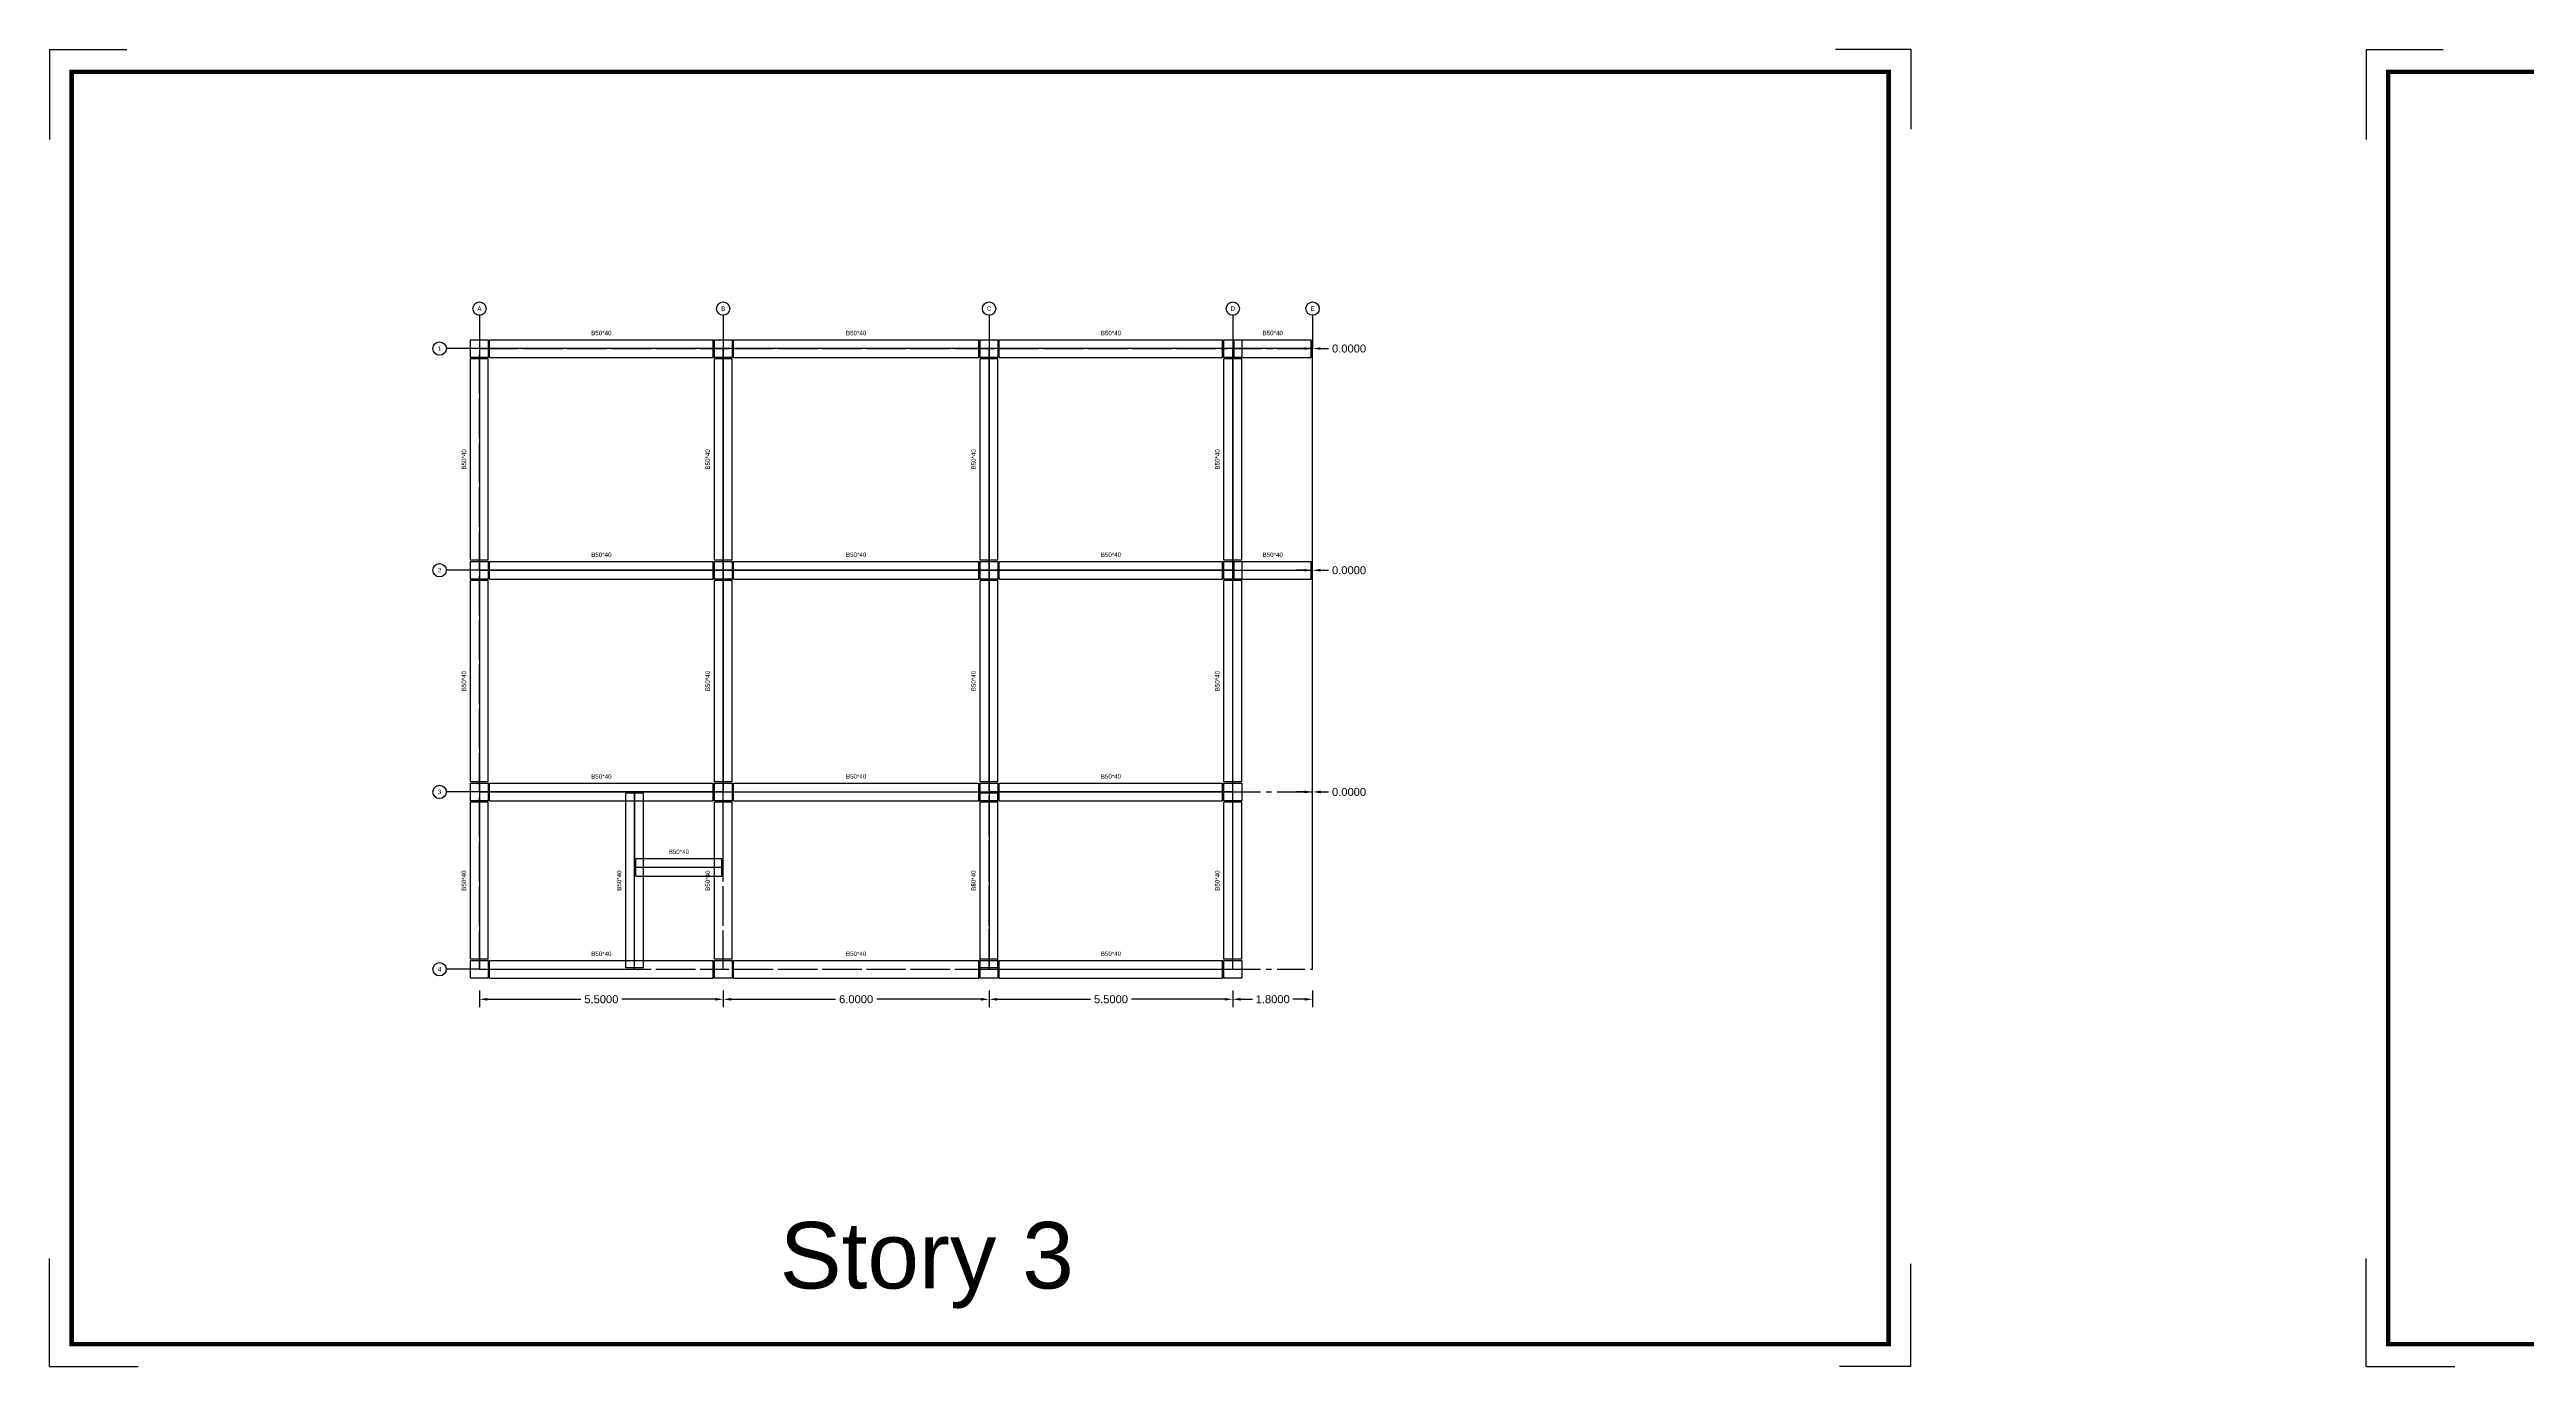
# Model space of a CAD drawing. Header units: inches. Extents: x -1152 to 1352, y 183 to 608.
# Drawn here: x 891.1 to 947, y 238.1 to 267.8 of the extents above; entities that cross this region are included whole.
import ezdxf
from ezdxf.enums import TextEntityAlignment as Align

# ---------------------------------------------------------------- set-up
doc = ezdxf.new("R2010")
doc.units = ezdxf.units.IN
doc.header["$MEASUREMENT"] = 0
doc.linetypes.add('CENTER', pattern=[2, 1.25, -0.25, 0.25, -0.25])
for name, color, linetype in [('BEAM', 5, 'Continuous'), ('CENTERLINES', 7, 'Continuous'), ('COLS', 5, 'Continuous'), ('DIMENSIONS', 4, 'Continuous'), ('GRID', 1, 'Continuous'), ('SLAB', 6, 'Continuous'), ('TEXT', 3, 'Continuous')]:
    doc.layers.add(name, color=color, linetype=linetype)
doc.layers.add('Layer4', color=252, linetype='Continuous', lineweight=25)
doc.styles.get("Standard").update_dxf_attribs({"font": 'arial.ttf'})
doc.dimstyles.get("Standard").update_dxf_attribs({"dimtxt": 0.18, "dimasz": 0.18, "dimexe": 0.18, "dimexo": 0.0625, "dimgap": 0.09, "dimtad": 0, "dimtih": 1, "dimtoh": 1, "dimdec": 4, "dimzin": 0, "dimdsep": 46, "dimtxsty": 'Standard', "dimcen": 0.09, "dimadec": 0, "dimazin": 0, "dimtfac": 1, "dimtdec": 4, "dimtofl": 0, "dimtmove": 0, "dimatfit": 3, "dimfxl": 1, "dimtolj": 1, "dimtzin": 0, "dimarcsym": 0})

# ---------------------------------------------------------------- blocks, each defined once
blk = doc.blocks.new('*D427')
at = {"layer": 'DEFPOINTS', "color": 0, "transparency": 16777216}
for p in [(900.797, 246.601), (906.297, 246.601), (906.297, 246.341)]:
    blk.add_point(p, dxfattribs=at)
at = {"layer": 'DIMENSIONS', "color": 0, "lineweight": -2, "transparency": 16777216}
for p, q in [((900.797, 246.539), (900.797, 246.161)), ((906.297, 246.539), (906.297, 246.161)), ((900.977, 246.341), (903.084, 246.341)), ((906.117, 246.341), (904.01, 246.341))]:
    blk.add_line(p, q, dxfattribs=at)
at = {"layer": 'DIMENSIONS', "color": 0, "transparency": 16777216}
for points in [[(900.977, 246.371), (900.977, 246.311), (900.797, 246.341)], [(906.117, 246.371), (906.117, 246.311), (906.297, 246.341)]]:
    blk.add_solid(points, dxfattribs=at)
at = {"layer": 'DIMENSIONS', "color": 0, "transparency": 16777216, "insert": (903.547, 246.341), "char_height": 0.18, "attachment_point": 5}
blk.add_mtext('\\A1;5.5000', dxfattribs=at)
blk = doc.blocks.new('*D428')
at = {"layer": 'DEFPOINTS', "color": 0, "transparency": 16777216}
for p in [(906.297, 246.601), (912.297, 246.601), (912.297, 246.341)]:
    blk.add_point(p, dxfattribs=at)
at = {"layer": 'DIMENSIONS', "color": 0, "lineweight": -2, "transparency": 16777216}
for p, q in [((906.297, 246.539), (906.297, 246.161)), ((912.297, 246.539), (912.297, 246.161)), ((906.477, 246.341), (908.833, 246.341)), ((912.117, 246.341), (909.761, 246.341))]:
    blk.add_line(p, q, dxfattribs=at)
at = {"layer": 'DIMENSIONS', "color": 0, "transparency": 16777216}
for points in [[(906.477, 246.371), (906.477, 246.311), (906.297, 246.341)], [(912.117, 246.371), (912.117, 246.311), (912.297, 246.341)]]:
    blk.add_solid(points, dxfattribs=at)
at = {"layer": 'DIMENSIONS', "color": 0, "transparency": 16777216, "insert": (909.297, 246.341), "char_height": 0.18, "attachment_point": 5}
blk.add_mtext('\\A1;6.0000', dxfattribs=at)
blk = doc.blocks.new('*D429')
at = {"layer": 'DEFPOINTS', "color": 0, "transparency": 16777216}
for p in [(912.297, 246.601), (917.797, 246.601), (917.797, 246.341)]:
    blk.add_point(p, dxfattribs=at)
at = {"layer": 'DIMENSIONS', "color": 0, "lineweight": -2, "transparency": 16777216}
for p, q in [((912.297, 246.539), (912.297, 246.161)), ((917.797, 246.539), (917.797, 246.161)), ((912.477, 246.341), (914.584, 246.341)), ((917.617, 246.341), (915.51, 246.341))]:
    blk.add_line(p, q, dxfattribs=at)
at = {"layer": 'DIMENSIONS', "color": 0, "transparency": 16777216}
for points in [[(912.477, 246.371), (912.477, 246.311), (912.297, 246.341)], [(917.617, 246.371), (917.617, 246.311), (917.797, 246.341)]]:
    blk.add_solid(points, dxfattribs=at)
at = {"layer": 'DIMENSIONS', "color": 0, "transparency": 16777216, "insert": (915.047, 246.341), "char_height": 0.18, "attachment_point": 5}
blk.add_mtext('\\A1;5.5000', dxfattribs=at)
blk = doc.blocks.new('*D430')
at = {"layer": 'DEFPOINTS', "color": 0, "transparency": 16777216}
for p in [(917.797, 246.601), (919.597, 246.601), (919.597, 246.341)]:
    blk.add_point(p, dxfattribs=at)
at = {"layer": 'DIMENSIONS', "color": 0, "lineweight": -2, "transparency": 16777216}
for p, q in [((917.797, 246.539), (917.797, 246.161)), ((919.597, 246.539), (919.597, 246.161)), ((917.977, 246.341), (918.242, 246.341)), ((919.417, 246.341), (919.152, 246.341))]:
    blk.add_line(p, q, dxfattribs=at)
at = {"layer": 'DIMENSIONS', "color": 0, "transparency": 16777216}
for points in [[(917.977, 246.371), (917.977, 246.311), (917.797, 246.341)], [(919.417, 246.371), (919.417, 246.311), (919.597, 246.341)]]:
    blk.add_solid(points, dxfattribs=at)
at = {"layer": 'DIMENSIONS', "color": 0, "transparency": 16777216, "insert": (918.697, 246.341), "char_height": 0.18, "attachment_point": 5}
blk.add_mtext('\\A1;1.8000', dxfattribs=at)
blk = doc.blocks.new('*D431')
at = {"layer": 'DEFPOINTS', "color": 0, "transparency": 16777216}
for p in [(919.597, 251.017), (919.597, 251.017), (919.597, 247.017)]:
    blk.add_point(p, dxfattribs=at)
at = {"layer": 'DIMENSIONS', "color": 0, "lineweight": -2, "transparency": 16777216}
for p, q in [((919.417, 251.017), (919.237, 251.017)), ((919.597, 247.08), (919.597, 251.197)), ((919.597, 251.08), (919.597, 251.197)), ((919.777, 251.017), (919.957, 251.017))]:
    blk.add_line(p, q, dxfattribs=at)
at = {"layer": 'DIMENSIONS', "color": 0, "transparency": 16777216}
for points in [[(919.417, 251.047), (919.417, 250.987), (919.597, 251.017)], [(919.777, 251.047), (919.777, 250.987), (919.597, 251.017)]]:
    blk.add_solid(points, dxfattribs=at)
at = {"layer": 'DIMENSIONS', "color": 0, "transparency": 16777216, "insert": (920.42, 251.017), "char_height": 0.18, "attachment_point": 5}
blk.add_mtext('\\A1;0.0000', dxfattribs=at)
blk = doc.blocks.new('*D432')
at = {"layer": 'DEFPOINTS', "color": 0, "transparency": 16777216}
for p in [(919.597, 256.017), (919.597, 256.017), (919.597, 251.017)]:
    blk.add_point(p, dxfattribs=at)
at = {"layer": 'DIMENSIONS', "color": 0, "lineweight": -2, "transparency": 16777216}
for p, q in [((919.417, 256.017), (919.237, 256.017)), ((919.597, 251.08), (919.597, 256.197)), ((919.597, 256.08), (919.597, 256.197)), ((919.777, 256.017), (919.957, 256.017))]:
    blk.add_line(p, q, dxfattribs=at)
at = {"layer": 'DIMENSIONS', "color": 0, "transparency": 16777216}
for points in [[(919.417, 256.047), (919.417, 255.987), (919.597, 256.017)], [(919.777, 256.047), (919.777, 255.987), (919.597, 256.017)]]:
    blk.add_solid(points, dxfattribs=at)
at = {"layer": 'DIMENSIONS', "color": 0, "transparency": 16777216, "insert": (920.42, 256.017), "char_height": 0.18, "attachment_point": 5}
blk.add_mtext('\\A1;0.0000', dxfattribs=at)
blk = doc.blocks.new('*D433')
at = {"layer": 'DEFPOINTS', "color": 0, "transparency": 16777216}
for p in [(919.597, 261.017), (919.597, 261.017), (919.597, 256.017)]:
    blk.add_point(p, dxfattribs=at)
at = {"layer": 'DIMENSIONS', "color": 0, "lineweight": -2, "transparency": 16777216}
for p, q in [((919.597, 256.08), (919.597, 261.197)), ((919.597, 261.08), (919.597, 261.197)), ((919.417, 261.017), (919.237, 261.017)), ((919.777, 261.017), (919.957, 261.017))]:
    blk.add_line(p, q, dxfattribs=at)
at = {"layer": 'DIMENSIONS', "color": 0, "transparency": 16777216}
for points in [[(919.417, 261.047), (919.417, 260.987), (919.597, 261.017)], [(919.777, 261.047), (919.777, 260.987), (919.597, 261.017)]]:
    blk.add_solid(points, dxfattribs=at)
at = {"layer": 'DIMENSIONS', "color": 0, "transparency": 16777216, "insert": (920.42, 261.017), "char_height": 0.18, "attachment_point": 5}
blk.add_mtext('\\A1;0.0000', dxfattribs=at)

msp = doc.modelspace()

# ---------------------------------------------------------------- linework, layer by layer
at = {"layer": 'BEAM', "color": 2, "linetype": 'Continuous'}
for p, q in [((901.02712, 261.21728), (906.06712, 261.21728)), ((901.02712, 260.81728), (901.02712, 261.21728)), ((906.06712, 260.81728), (906.06712, 261.21728)), ((906.52712, 261.21728), (912.06712, 261.21728)), ((906.52712, 260.81728), (906.52712, 261.21728)), ((912.06712, 260.81728), (912.06712, 261.21728)), ((912.52712, 261.21728), (917.56712, 261.21728)), ((912.52712, 260.81728), (912.52712, 261.21728)), ((917.56712, 260.81728), (917.56712, 261.21728)), ((917.82712, 261.21728), (919.56712, 261.21728)), ((917.82712, 260.81728), (917.82712, 261.21728)), ((919.56712, 260.81728), (919.56712, 261.21728)), ((900.59712, 256.24728), (900.59712, 260.78728)), ((900.99712, 260.78728), (900.59712, 260.78728)), ((900.99712, 256.24728), (900.99712, 260.78728)), ((901.02712, 260.81728), (906.06712, 260.81728)), ((906.09712, 256.24728), (906.09712, 260.78728)), ((906.49712, 260.78728), (906.09712, 260.78728)), ((906.49712, 256.24728), (906.49712, 260.78728)), ((906.52712, 260.81728), (912.06712, 260.81728)), ((912.09712, 256.24728), (912.09712, 260.78728)), ((912.49712, 260.78728), (912.09712, 260.78728)), ((912.49712, 256.24728), (912.49712, 260.78728)), ((912.52712, 260.81728), (917.56712, 260.81728)), ((917.59712, 256.24728), (917.59712, 260.78728)), ((917.99712, 260.78728), (917.59712, 260.78728)), ((917.82712, 260.81728), (919.56712, 260.81728)), ((917.99712, 256.24728), (917.99712, 260.78728)), ((900.99712, 256.24728), (900.59712, 256.24728)), ((901.02712, 256.21728), (906.06712, 256.21728)), ((901.02712, 255.81728), (901.02712, 256.21728)), ((906.06712, 255.81728), (906.06712, 256.21728)), ((906.49712, 256.24728), (906.09712, 256.24728)), ((906.52712, 256.21728), (912.06712, 256.21728)), ((906.52712, 255.81728), (906.52712, 256.21728)), ((912.06712, 255.81728), (912.06712, 256.21728)), ((912.49712, 256.24728), (912.09712, 256.24728)), ((912.52712, 256.21728), (917.56712, 256.21728)), ((912.52712, 255.81728), (912.52712, 256.21728)), ((917.56712, 255.81728), (917.56712, 256.21728)), ((917.99712, 256.24728), (917.59712, 256.24728)), ((917.82712, 256.21728), (919.56712, 256.21728)), ((917.82712, 255.81728), (917.82712, 256.21728)), ((919.56712, 255.81728), (919.56712, 256.21728)), ((900.59712, 251.24728), (900.59712, 255.78728)), ((900.99712, 255.78728), (900.59712, 255.78728)), ((900.99712, 251.24728), (900.99712, 255.78728)), ((901.02712, 255.81728), (906.06712, 255.81728)), ((906.09712, 251.24728), (906.09712, 255.78728)), ((906.49712, 255.78728), (906.09712, 255.78728)), ((906.49712, 251.24728), (906.49712, 255.78728)), ((906.52712, 255.81728), (912.06712, 255.81728)), ((912.09712, 251.24728), (912.09712, 255.78728)), ((912.49712, 255.78728), (912.09712, 255.78728)), ((912.49712, 251.24728), (912.49712, 255.78728)), ((912.52712, 255.81728), (917.56712, 255.81728)), ((917.59712, 251.24728), (917.59712, 255.78728)), ((917.99712, 255.78728), (917.59712, 255.78728)), ((917.82712, 255.81728), (919.56712, 255.81728)), ((917.99712, 251.24728), (917.99712, 255.78728)), ((900.99712, 251.24728), (900.59712, 251.24728)), ((901.02712, 251.21728), (906.06712, 251.21728)), ((901.02712, 250.81728), (901.02712, 251.21728)), ((904.09712, 247.04728), (904.09712, 250.98728)), ((904.49712, 250.98728), (904.09712, 250.98728)), ((904.49712, 247.04728), (904.49712, 250.98728)), ((906.06712, 250.81728), (906.06712, 251.21728)), ((906.49712, 251.24728), (906.09712, 251.24728)), ((906.52712, 251.21728), (912.06712, 251.21728)), ((906.52712, 250.81728), (906.52712, 251.21728)), ((912.06712, 250.81728), (912.06712, 251.21728)), ((912.49712, 251.24728), (912.09712, 251.24728)), ((912.09712, 247.04728), (912.09712, 250.98728)), ((912.49712, 250.98728), (912.09712, 250.98728)), ((912.49712, 247.04728), (912.49712, 250.98728)), ((912.52712, 251.21728), (917.56712, 251.21728)), ((912.52712, 250.81728), (912.52712, 251.21728)), ((917.56712, 250.81728), (917.56712, 251.21728)), ((917.99712, 251.24728), (917.59712, 251.24728)), ((900.59712, 247.24728), (900.59712, 250.78728)), ((900.99712, 250.78728), (900.59712, 250.78728)), ((900.99712, 247.24728), (900.99712, 250.78728)), ((901.02712, 250.81728), (906.06712, 250.81728)), ((906.09712, 247.24728), (906.09712, 250.78728)), ((906.49712, 250.78728), (906.09712, 250.78728)), ((906.49712, 247.24728), (906.49712, 250.78728)), ((906.52712, 250.81728), (912.06712, 250.81728)), ((912.09712, 247.24728), (912.09712, 250.78728)), ((912.49712, 250.78728), (912.09712, 250.78728)), ((912.49712, 247.24728), (912.49712, 250.78728)), ((912.52712, 250.81728), (917.56712, 250.81728)), ((917.59712, 247.24728), (917.59712, 250.78728)), ((917.99712, 250.78728), (917.59712, 250.78728)), ((917.99712, 247.24728), (917.99712, 250.78728)), ((904.32712, 249.51728), (906.26712, 249.51728)), ((904.32712, 249.11728), (904.32712, 249.51728)), ((906.26712, 249.11728), (906.26712, 249.51728)), ((904.32712, 249.11728), (906.26712, 249.11728)), ((900.99712, 247.24728), (900.59712, 247.24728)), ((901.02712, 247.21728), (906.06712, 247.21728)), ((901.02712, 246.81728), (901.02712, 247.21728)), ((906.06712, 246.81728), (906.06712, 247.21728)), ((906.49712, 247.24728), (906.09712, 247.24728)), ((906.52712, 247.21728), (912.06712, 247.21728)), ((906.52712, 246.81728), (906.52712, 247.21728)), ((912.06712, 246.81728), (912.06712, 247.21728)), ((912.49712, 247.24728), (912.09712, 247.24728)), ((912.52712, 247.21728), (917.56712, 247.21728)), ((912.52712, 246.81728), (912.52712, 247.21728)), ((917.56712, 246.81728), (917.56712, 247.21728)), ((917.99712, 247.24728), (917.59712, 247.24728)), ((901.02712, 246.81728), (906.06712, 246.81728)), ((904.49712, 247.04728), (904.09712, 247.04728)), ((906.52712, 246.81728), (912.06712, 246.81728)), ((912.49712, 247.04728), (912.09712, 247.04728)), ((912.52712, 246.81728), (917.56712, 246.81728))]:
    msp.add_line(p, q, dxfattribs=at)
at = {"layer": 'CENTERLINES', "color": 6, "linetype": 'CENTER', "ltscale": 0.5}
for p, q in [((900.79712, 256.24728), (900.79712, 260.78728)), ((901.02712, 261.01728), (906.06712, 261.01728)), ((906.29712, 256.24728), (906.29712, 260.78728)), ((906.52712, 261.01728), (912.06712, 261.01728)), ((912.29712, 256.24728), (912.29712, 260.78728)), ((912.52712, 261.01728), (917.56712, 261.01728)), ((917.79712, 256.24728), (917.79712, 260.78728)), ((917.82712, 261.01728), (919.56712, 261.01728)), ((901.02712, 256.01728), (906.06712, 256.01728)), ((906.52712, 256.01728), (912.06712, 256.01728)), ((912.52712, 256.01728), (917.56712, 256.01728)), ((917.82712, 256.01728), (919.56712, 256.01728)), ((900.79712, 251.24728), (900.79712, 255.78728)), ((906.29712, 251.24728), (906.29712, 255.78728)), ((912.29712, 251.24728), (912.29712, 255.78728)), ((917.79712, 251.24728), (917.79712, 255.78728)), ((901.02712, 251.01728), (906.06712, 251.01728)), ((904.29712, 247.04728), (904.29712, 250.98728)), ((906.52712, 251.01728), (912.06712, 251.01728)), ((912.29712, 247.04728), (912.29712, 250.98728)), ((912.52712, 251.01728), (917.56712, 251.01728)), ((900.79712, 247.24728), (900.79712, 250.78728)), ((906.29712, 247.24728), (906.29712, 250.78728)), ((912.29712, 247.24728), (912.29712, 250.78728)), ((917.79712, 247.24728), (917.79712, 250.78728)), ((904.32712, 249.31728), (906.26712, 249.31728)), ((901.02712, 247.01728), (906.06712, 247.01728)), ((906.52712, 247.01728), (912.06712, 247.01728)), ((912.52712, 247.01728), (917.56712, 247.01728))]:
    msp.add_line(p, q, dxfattribs=at)
at = {"layer": 'COLS', "color": 2, "linetype": 'Continuous'}
for points in [[(900.99712, 260.81728), (900.59712, 260.81728), (900.59712, 261.21728), (900.99712, 261.21728)], [(906.49712, 260.81728), (906.09712, 260.81728), (906.09712, 261.21728), (906.49712, 261.21728)], [(912.49712, 260.81728), (912.09712, 260.81728), (912.09712, 261.21728), (912.49712, 261.21728)], [(917.99712, 260.81728), (917.59712, 260.81728), (917.59712, 261.21728), (917.99712, 261.21728)], [(900.99712, 255.81728), (900.59712, 255.81728), (900.59712, 256.21728), (900.99712, 256.21728)], [(906.49712, 255.81728), (906.09712, 255.81728), (906.09712, 256.21728), (906.49712, 256.21728)], [(912.49712, 255.81728), (912.09712, 255.81728), (912.09712, 256.21728), (912.49712, 256.21728)], [(917.99712, 255.81728), (917.59712, 255.81728), (917.59712, 256.21728), (917.99712, 256.21728)], [(900.99712, 250.81728), (900.59712, 250.81728), (900.59712, 251.21728), (900.99712, 251.21728)], [(906.49712, 250.81728), (906.09712, 250.81728), (906.09712, 251.21728), (906.49712, 251.21728)], [(912.49712, 250.81728), (912.09712, 250.81728), (912.09712, 251.21728), (912.49712, 251.21728)], [(917.99712, 250.81728), (917.59712, 250.81728), (917.59712, 251.21728), (917.99712, 251.21728)], [(900.99712, 246.81728), (900.59712, 246.81728), (900.59712, 247.21728), (900.99712, 247.21728)], [(906.49712, 246.81728), (906.09712, 246.81728), (906.09712, 247.21728), (906.49712, 247.21728)], [(912.49712, 246.81728), (912.09712, 246.81728), (912.09712, 247.21728), (912.49712, 247.21728)], [(917.99712, 246.81728), (917.59712, 246.81728), (917.59712, 247.21728), (917.99712, 247.21728)]]:
    msp.add_lwpolyline(points, close=True, dxfattribs=at)
at = {"layer": 'GRID', "color": 0, "linetype": 'Continuous'}
for p, q in [((900.79712, 261.76728), (900.79712, 261.01728)), ((906.29712, 261.76728), (906.29712, 261.01728)), ((912.29712, 261.76728), (912.29712, 261.01728)), ((917.79712, 261.76728), (917.79712, 261.01728)), ((919.59712, 261.76728), (919.59712, 261.01728)), ((900.79712, 261.01728), (900.04712, 261.01728)), ((900.79712, 256.01728), (900.04712, 256.01728)), ((900.79712, 251.01728), (900.04712, 251.01728)), ((900.79712, 247.01728), (900.04712, 247.01728))]:
    msp.add_line(p, q, dxfattribs=at)
at = {"layer": 'GRID', "color": 1, "linetype": 'CENTER', "ltscale": 0.5}
for p, q in [((900.79712, 247.01728), (900.79712, 261.01728)), ((900.79712, 261.01728), (919.59712, 261.01728)), ((906.29712, 247.01728), (906.29712, 261.01728)), ((912.29712, 247.01728), (912.29712, 261.01728)), ((917.79712, 247.01728), (917.79712, 261.01728)), ((919.59712, 247.01728), (919.59712, 261.01728)), ((900.79712, 256.01728), (919.59712, 256.01728)), ((900.79712, 251.01728), (919.59712, 251.01728)), ((900.79712, 247.01728), (919.59712, 247.01728))]:
    msp.add_line(p, q, dxfattribs=at)
at = {"layer": 'GRID', "color": 0, "linetype": 'Continuous'}
for centre in [(900.79712, 261.91728), (906.29712, 261.91728), (912.29712, 261.91728), (917.79712, 261.91728), (919.59712, 261.91728), (899.89712, 261.01728), (899.89712, 256.01728), (899.89712, 251.01728), (899.89712, 247.01728)]:
    msp.add_circle(centre, 0.15, dxfattribs=at)
at = {"layer": 'Layer4'}
for p, q in [((891.09565, 267.76035), (891.09565, 265.73017)), ((891.09565, 267.76035), (892.83627, 267.76035)), ((933.09565, 267.76035), (931.39765, 267.76035)), ((933.09565, 267.76035), (933.09565, 265.96164)), ((943.37003, 267.76035), (943.37003, 265.73017)), ((943.37003, 267.76035), (945.11065, 267.76035)), ((891.09565, 238.06035), (891.09565, 240.498)), ((933.09565, 238.06035), (933.09565, 240.37438)), ((943.37003, 238.06035), (943.37003, 240.498)), ((933.09565, 238.06035), (933.09565, 239.06035)), ((891.09565, 238.06035), (893.09569, 238.06035)), ((933.09565, 238.06035), (931.49077, 238.06035)), ((943.37003, 238.06035), (945.37006, 238.06035))]:
    msp.add_line(p, q, dxfattribs=at)
at = {"layer": 'Layer4', "const_width": 0.1}
for points in [[(891.59565, 267.26035), (932.59565, 267.26035), (932.59565, 238.56035), (891.59565, 238.56035)], [(943.87003, 267.26035), (984.87003, 267.26035), (984.87003, 238.56035), (943.87003, 238.56035)]]:
    msp.add_lwpolyline(points, close=True, dxfattribs=at)
at = {"layer": 'SLAB', "color": 6, "linetype": 'Continuous'}
for points in [[(900.79712, 256.01728), (906.29712, 256.01728), (906.29712, 261.01728), (900.79712, 261.01728)], [(906.29712, 256.01728), (912.29712, 256.01728), (912.29712, 261.01728), (906.29712, 261.01728)], [(912.29712, 256.01728), (917.79712, 256.01728), (917.79712, 261.01728), (912.29712, 261.01728)], [(917.79712, 256.01728), (919.59712, 256.01728), (919.59712, 261.01728), (917.79712, 261.01728)], [(900.79712, 251.01728), (906.29712, 251.01728), (906.29712, 256.01728), (900.79712, 256.01728)], [(906.29712, 251.01728), (912.29712, 251.01728), (912.29712, 256.01728), (906.29712, 256.01728)], [(912.29712, 251.01728), (917.79712, 251.01728), (917.79712, 256.01728), (912.29712, 256.01728)], [(900.79712, 247.01728), (904.29712, 247.01728), (904.29712, 251.01728), (900.79712, 251.01728)], [(904.29712, 249.31728), (906.29712, 249.31728), (906.29712, 251.01728), (904.29712, 251.01728)], [(912.29712, 247.01728), (917.79712, 247.01728), (917.79712, 251.01728), (912.29712, 251.01728)]]:
    msp.add_lwpolyline(points, close=True, dxfattribs=at)

# ---------------------------------------------------------------- texts
at = {"color": 6, "insert": (882.36477, 241.31849), "char_height": 1.5, "attachment_point": 1}
msp.add_mtext_dynamic_manual_height_columns('\\pxqc;Story 3', width=57.0507531, gutter_width=36.72032, heights=[0], dxfattribs=at)
at = {"layer": 'TEXT', "color": 0}
for s, p in [('A', (900.79712, 261.91728)), ('B', (906.29712, 261.91728)), ('C', (912.29712, 261.91728)), ('D', (917.79712, 261.91728)), ('E', (919.59712, 261.91728)), ('1', (899.89712, 261.01728)), ('B50*40', (903.54712, 261.36728)), ('B50*40', (909.29712, 261.36728)), ('B50*40', (915.04712, 261.36728)), ('B50*40', (918.69712, 261.36728)), ('2', (899.89712, 256.01728)), ('B50*40', (903.54712, 256.36728)), ('B50*40', (909.29712, 256.36728)), ('B50*40', (915.04712, 256.36728)), ('B50*40', (918.69712, 256.36728)), ('3', (899.89712, 251.01728)), ('B50*40', (903.54712, 251.36728)), ('B50*40', (909.29712, 251.36728)), ('B50*40', (915.04712, 251.36728)), ('B50*40', (905.29712, 249.66728)), ('4', (899.89712, 247.01728)), ('B50*40', (903.54712, 247.36728)), ('B50*40', (909.29712, 247.36728)), ('B50*40', (915.04712, 247.36728))]:
    msp.add_text(s, height=0.1, dxfattribs=at).set_placement(p, align=Align.MIDDLE)
for s, p in [('B50*40', (900.44712, 258.51728)), ('B50*40', (905.94712, 258.51728)), ('B50*40', (911.94712, 258.51728)), ('B50*40', (917.44712, 258.51728)), ('B50*40', (900.44712, 253.51728)), ('B50*40', (905.94712, 253.51728)), ('B50*40', (911.94712, 253.51728)), ('B50*40', (917.44712, 253.51728)), ('B50*40', (900.44712, 249.01728)), ('B50*40', (903.94712, 249.01728)), ('B50*40', (905.94712, 249.01728)), ('B50*40', (911.94712, 249.01728)), ('B40*40', (911.94712, 249.01728)), ('B50*40', (917.44712, 249.01728))]:
    msp.add_text(s, height=0.1, rotation=90, dxfattribs=at).set_placement(p, align=Align.MIDDLE)

# ---------------------------------------------------------------- dimensions: what is measured, and where the dimension line sits
at = {"layer": 'DIMENSIONS'}
for base, p1, p2, picture, middle in [((919.5971162599, 261.0172811834), (919.5971162599, 256.0172811834), (919.5971162599, 261.0172811834), '*D433', (920.4204382245, 261.0172811834)), ((919.5971162599, 256.0172811834), (919.5971162599, 251.0172811834), (919.5971162599, 256.0172811834), '*D432', (920.4204382245, 256.0172811834)), ((919.5971162599, 251.0172811834), (919.5971162599, 247.0172811834), (919.5971162599, 251.0172811834), '*D431', (920.4204382245, 251.0172811834)), ((906.29712, 246.34106), (900.79712, 246.60106), (906.29712, 246.60106), '*D427', (903.54712, 246.34106)), ((912.29712, 246.34106), (906.29712, 246.60106), (912.29712, 246.60106), '*D428', (909.29712, 246.34106)), ((917.79712, 246.34106), (912.29712, 246.60106), (917.79712, 246.60106), '*D429', (915.04712, 246.34106)), ((919.59712, 246.34106), (917.79712, 246.60106), (919.59712, 246.60106), '*D430', (918.69712, 246.34106))]:
    dim = msp.add_linear_dim(base=base, p1=p1, p2=p2, dimstyle='Standard', dxfattribs=at)
    dim.commit()
    dim.dimension.update_dxf_attribs({"geometry": picture, "text_midpoint": middle})

doc.saveas('drawing.dxf')
